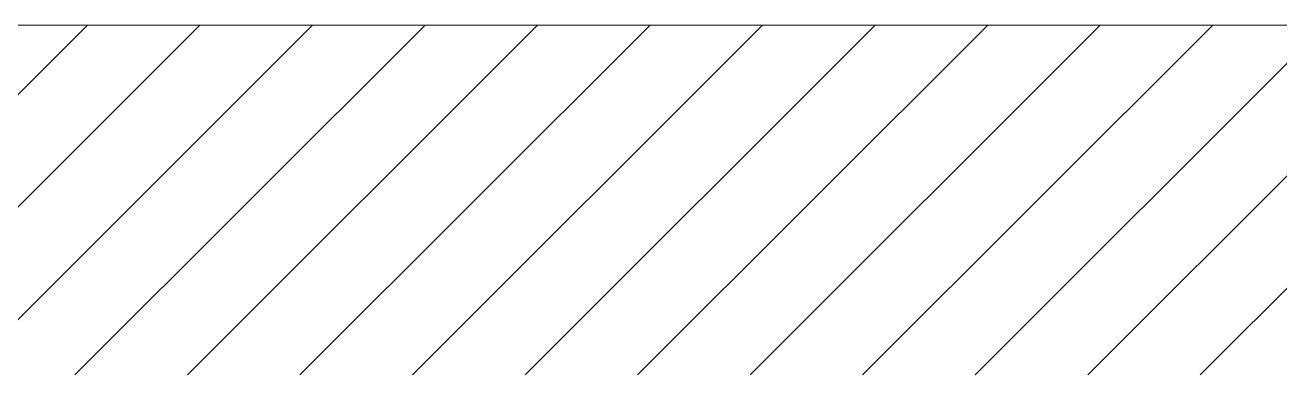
# Model space of a CAD drawing. Header units: inches. Extents: x 891 to 14187, y -1169 to 3232.
# Drawn here: x 12606.69 to 12626.4, y 2683.1 to 2688.6 of the extents above; entities that cross this region are included whole.
import ezdxf

# ---------------------------------------------------------------- set-up
doc = ezdxf.new("R2010")
doc.units = ezdxf.units.IN
doc.header["$MEASUREMENT"] = 0
doc.layers.add('A-HATCH-1HR', color=7, linetype='Continuous', lineweight=9)
doc.layers.add('A-WALL-INT NEW', color=7, linetype='Continuous', lineweight=9)

msp = doc.modelspace()

# ---------------------------------------------------------------- linework, layer by layer
at = {"layer": 'A-HATCH-1HR', "color": 8}
for p, q in [((12602.167, 2683.095), (12607.667, 2688.595)), ((12603.934, 2683.095), (12609.434, 2688.595)), ((12605.702, 2683.095), (12611.202, 2688.595)), ((12607.47, 2683.095), (12612.97, 2688.595)), ((12609.238, 2683.095), (12614.738, 2688.595)), ((12611.005, 2683.095), (12616.505, 2688.595)), ((12612.773, 2683.095), (12618.273, 2688.595)), ((12614.541, 2683.095), (12620.041, 2688.595)), ((12616.309, 2683.095), (12621.809, 2688.595)), ((12618.076, 2683.095), (12623.576, 2688.595)), ((12619.844, 2683.095), (12625.344, 2688.595)), ((12621.612, 2683.095), (12627.112, 2688.595)), ((12623.38, 2683.095), (12628.88, 2688.595)), ((12625.147, 2683.095), (12630.647, 2688.595))]:
    msp.add_line(p, q, dxfattribs=at)
at = {"layer": 'A-WALL-INT NEW', "color": 8}
for p, q in [((12644.845, 2688.595), (12328.494, 2688.595)), ((12396.845, 2688.595), (12644.845, 2688.595))]:
    msp.add_line(p, q, dxfattribs=at)

doc.saveas('drawing.dxf')
